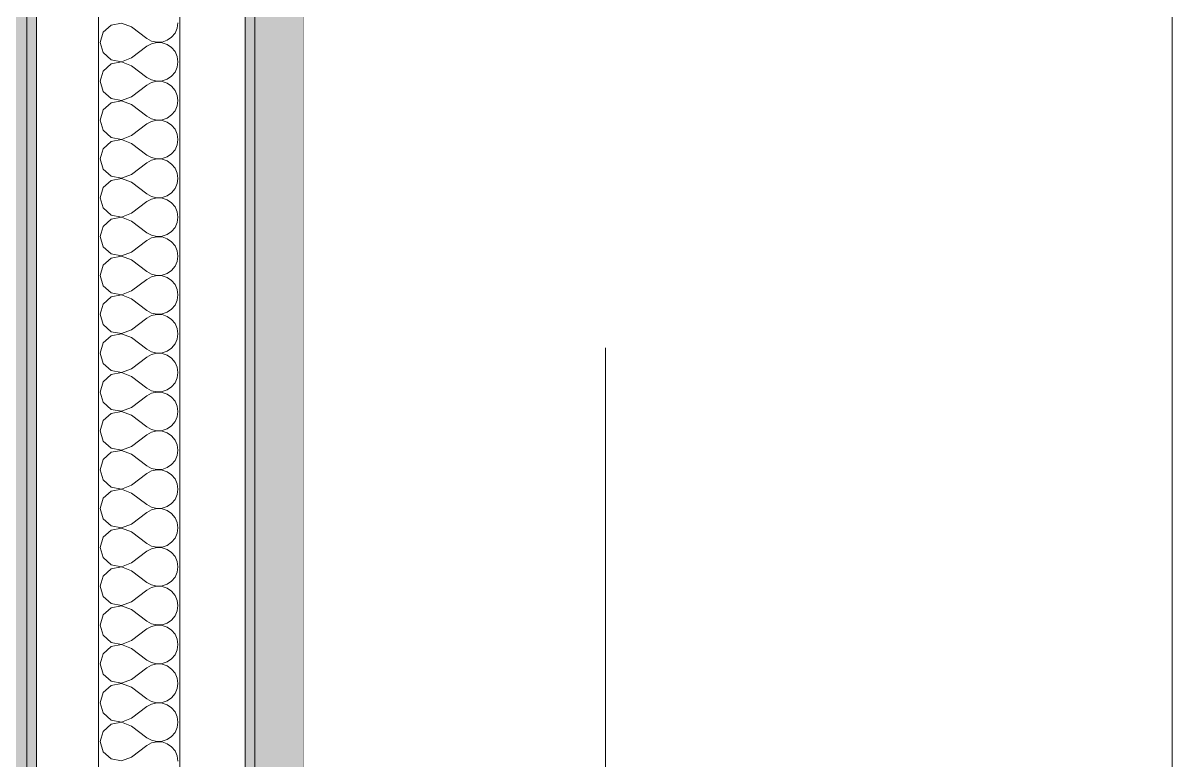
# Model space of a CAD drawing. Header units: millimetres. Extents: x -48147 to 1436659, y -488302 to 18123.
# Drawn here: x 1419576 to 1419928.4, y -477518.5 to -477292.3 of the extents above; entities that cross this region are included whole.
import ezdxf
from ezdxf.enums import TextEntityAlignment as Align

# ---------------------------------------------------------------- set-up
doc = ezdxf.new("R2010")
doc.units = ezdxf.units.MM
doc.header["$MEASUREMENT"] = 0
doc.linetypes.add('Double Dashed', pattern=[546.805537, 264.583325, -105.833328, 70.555556, -105.833328])
doc.linetypes.add('Wipeout_Contour', pattern=[1000, 0, -1000])
for name, color, linetype in [('A-25-M_Wall_Int', 7, 'Continuous'), ('New_A-15-MG_Structural_Grid_Phase_2', 7, 'Continuous'), ('New_A-25-M_Wall_Int', 7, 'Continuous')]:
    doc.layers.add(name, color=color, linetype=linetype)
doc.layers.add('A-25-M_Wall_Int_Pen_No__87', color=8, linetype='Continuous', lineweight=20)
doc.layers.add('New_A-25-M_Wall_Int_Pen_No__1', color=7, linetype='Continuous', lineweight=13)
doc.layers.add('New_A-15-MG_Structural_Grid_Phase_2_Pen_No__222', color=7, linetype='Continuous', lineweight=13, true_color=0x65af33)
doc.layers.add('New_A-25-M_Wall_Int_Pen_No__107', color=7, linetype='Continuous', lineweight=15, true_color=0xa6a6a6)
doc.styles.add('GENERATED_STYLE_2', font='')
doc.styles.get('GENERATED_STYLE_2').set_extended_font_data('Swis721 BT')

# ---------------------------------------------------------------- blocks, each defined once
blk = doc.blocks.new('*X360', base_point=(1424163.9, -483032.8))
at = {"layer": 'New_A-25-M_Wall_Int_Pen_No__107', "linetype": 'Continuous'}
for p, q in [((1419603, -477292.95), (1419600.6, -477295.14)), ((1419606.2, -477292.34), (1419603, -477292.95)), ((1419609.24, -477293.51), (1419606.2, -477292.34)), ((1419609.24, -477293.51), (1419614, -477297.08)), ((1419622.63, -477295.45), (1419623.3, -477293.95)), ((1419623.3, -477293.95), (1419623.52, -477292.32)), ((1419600.6, -477295.14), (1419599.71, -477298.27)), ((1419599.71, -477298.27), (1419600.6, -477301.4)), ((1419614, -477297.08), (1419615.44, -477297.88)), ((1419615.44, -477297.88), (1419617.04, -477298.25)), ((1419617.04, -477298.3), (1419615.44, -477298.67)), ((1419617.04, -477298.25), (1419618.68, -477298.17)), ((1419618.68, -477298.38), (1419617.04, -477298.3)), ((1419618.68, -477298.17), (1419620.23, -477297.64)), ((1419620.23, -477298.9), (1419618.68, -477298.38)), ((1419620.23, -477297.64), (1419621.59, -477296.71)), ((1419621.59, -477296.71), (1419622.63, -477295.45)), ((1419600.6, -477301.4), (1419603, -477303.6)), ((1419609.24, -477303.04), (1419614, -477299.46)), ((1419615.44, -477298.67), (1419614, -477299.46)), ((1419621.59, -477299.83), (1419620.23, -477298.9)), ((1419622.63, -477301.1), (1419621.59, -477299.83)), ((1419623.3, -477302.6), (1419622.63, -477301.1)), ((1419603, -477304.85), (1419600.6, -477307.05)), ((1419603, -477303.6), (1419606.2, -477304.2)), ((1419606.2, -477304.25), (1419603, -477304.85)), ((1419606.2, -477304.2), (1419609.24, -477303.04)), ((1419609.24, -477305.42), (1419606.2, -477304.25)), ((1419609.24, -477305.42), (1419614, -477308.99)), ((1419623.52, -477304.23), (1419623.3, -477302.6)), ((1419623.3, -477305.85), (1419623.52, -477304.23)), ((1419600.6, -477307.05), (1419599.71, -477310.18)), ((1419614, -477308.99), (1419615.44, -477309.78)), ((1419620.23, -477309.55), (1419621.59, -477308.62)), ((1419621.59, -477308.62), (1419622.63, -477307.35)), ((1419622.63, -477307.35), (1419623.3, -477305.85)), ((1419599.71, -477310.18), (1419600.6, -477313.31)), ((1419609.24, -477314.94), (1419614, -477311.37)), ((1419615.44, -477310.57), (1419614, -477311.37)), ((1419615.44, -477309.78), (1419617.04, -477310.15)), ((1419617.04, -477310.2), (1419615.44, -477310.57)), ((1419617.04, -477310.15), (1419618.68, -477310.07)), ((1419618.68, -477310.28), (1419617.04, -477310.2)), ((1419618.68, -477310.07), (1419620.23, -477309.55)), ((1419620.23, -477310.81), (1419618.68, -477310.28)), ((1419621.59, -477311.74), (1419620.23, -477310.81)), ((1419622.63, -477313), (1419621.59, -477311.74)), ((1419600.6, -477313.31), (1419603, -477315.5)), ((1419603, -477315.5), (1419606.2, -477316.11)), ((1419606.2, -477316.15), (1419603, -477316.76)), ((1419606.2, -477316.11), (1419609.24, -477314.94)), ((1419609.24, -477317.32), (1419606.2, -477316.15)), ((1419623.3, -477314.5), (1419622.63, -477313)), ((1419623.52, -477316.13), (1419623.3, -477314.5)), ((1419623.3, -477317.76), (1419623.52, -477316.13)), ((1419600.6, -477318.95), (1419599.71, -477322.08)), ((1419603, -477316.76), (1419600.6, -477318.95)), ((1419609.24, -477317.32), (1419614, -477320.89)), ((1419621.59, -477320.52), (1419622.63, -477319.26)), ((1419622.63, -477319.26), (1419623.3, -477317.76)), ((1419599.71, -477322.08), (1419600.6, -477325.21)), ((1419614, -477320.89), (1419615.44, -477321.69)), ((1419615.44, -477322.48), (1419614, -477323.27)), ((1419615.44, -477321.69), (1419617.04, -477322.06)), ((1419617.04, -477322.11), (1419615.44, -477322.48)), ((1419617.04, -477322.06), (1419618.68, -477321.98)), ((1419618.68, -477322.19), (1419617.04, -477322.11)), ((1419618.68, -477321.98), (1419620.23, -477321.45)), ((1419620.23, -477322.71), (1419618.68, -477322.19)), ((1419620.23, -477321.45), (1419621.59, -477320.52)), ((1419621.59, -477323.64), (1419620.23, -477322.71)), ((1419600.6, -477325.21), (1419603, -477327.41)), ((1419609.24, -477326.84), (1419614, -477323.27)), ((1419622.63, -477324.91), (1419621.59, -477323.64)), ((1419623.3, -477326.41), (1419622.63, -477324.91)), ((1419623.52, -477328.04), (1419623.3, -477326.41)), ((1419603, -477328.66), (1419600.6, -477330.86)), ((1419603, -477327.41), (1419606.2, -477328.01)), ((1419606.2, -477328.06), (1419603, -477328.66)), ((1419606.2, -477328.01), (1419609.24, -477326.84)), ((1419609.24, -477329.23), (1419606.2, -477328.06)), ((1419609.24, -477329.23), (1419614, -477332.8)), ((1419622.63, -477331.16), (1419623.3, -477329.66)), ((1419623.3, -477329.66), (1419623.52, -477328.04)), ((1419600.6, -477330.86), (1419599.71, -477333.99)), ((1419614, -477332.8), (1419615.44, -477333.59)), ((1419615.44, -477333.59), (1419617.04, -477333.96)), ((1419618.68, -477333.88), (1419620.23, -477333.36)), ((1419620.23, -477333.36), (1419621.59, -477332.43)), ((1419621.59, -477332.43), (1419622.63, -477331.16)), ((1419599.71, -477333.99), (1419600.6, -477337.12)), ((1419600.6, -477337.12), (1419603, -477339.31)), ((1419609.24, -477338.75), (1419614, -477335.18)), ((1419615.44, -477334.38), (1419614, -477335.18)), ((1419617.04, -477334.01), (1419615.44, -477334.38)), ((1419617.04, -477333.96), (1419618.68, -477333.88)), ((1419618.68, -477334.09), (1419617.04, -477334.01)), ((1419620.23, -477334.62), (1419618.68, -477334.09)), ((1419621.59, -477335.55), (1419620.23, -477334.62)), ((1419622.63, -477336.81), (1419621.59, -477335.55)), ((1419623.3, -477338.31), (1419622.63, -477336.81)), ((1419603, -477340.57), (1419600.6, -477342.76)), ((1419603, -477339.31), (1419606.2, -477339.92)), ((1419606.2, -477339.96), (1419603, -477340.57)), ((1419606.2, -477339.92), (1419609.24, -477338.75)), ((1419609.24, -477341.13), (1419606.2, -477339.96)), ((1419623.52, -477339.94), (1419623.3, -477338.31)), ((1419623.3, -477341.57), (1419623.52, -477339.94)), ((1419600.6, -477342.76), (1419599.71, -477345.89)), ((1419609.24, -477341.13), (1419614, -477344.7)), ((1419620.23, -477345.26), (1419621.59, -477344.33)), ((1419621.59, -477344.33), (1419622.63, -477343.07)), ((1419622.63, -477343.07), (1419623.3, -477341.57)), ((1419599.71, -477345.89), (1419600.6, -477349.02)), ((1419609.24, -477350.65), (1419614, -477347.08)), ((1419614, -477344.7), (1419615.44, -477345.5)), ((1419615.44, -477346.29), (1419614, -477347.08)), ((1419615.44, -477345.5), (1419617.04, -477345.87)), ((1419617.04, -477345.92), (1419615.44, -477346.29)), ((1419617.04, -477345.87), (1419618.68, -477345.79)), ((1419618.68, -477346), (1419617.04, -477345.92)), ((1419618.68, -477345.79), (1419620.23, -477345.26)), ((1419620.23, -477346.52), (1419618.68, -477346)), ((1419621.59, -477347.45), (1419620.23, -477346.52)), ((1419622.63, -477348.72), (1419621.59, -477347.45)), ((1419600.6, -477349.02), (1419603, -477351.22)), ((1419603, -477351.22), (1419606.2, -477351.82)), ((1419606.2, -477351.82), (1419609.24, -477350.65)), ((1419623.3, -477350.22), (1419622.63, -477348.72)), ((1419623.52, -477351.84), (1419623.3, -477350.22)), ((1419600.6, -477354.67), (1419599.71, -477357.8)), ((1419603, -477352.47), (1419600.6, -477354.67)), ((1419606.2, -477351.87), (1419603, -477352.47)), ((1419609.24, -477353.04), (1419606.2, -477351.87)), ((1419609.24, -477353.04), (1419614, -477356.61)), ((1419621.59, -477356.24), (1419622.63, -477354.97)), ((1419622.63, -477354.97), (1419623.3, -477353.47)), ((1419623.3, -477353.47), (1419623.52, -477351.84)), ((1419599.71, -477357.8), (1419600.6, -477360.93)), ((1419614, -477356.61), (1419615.44, -477357.4)), ((1419615.44, -477358.19), (1419614, -477358.99)), ((1419615.44, -477357.4), (1419617.04, -477357.77)), ((1419617.04, -477357.82), (1419615.44, -477358.19)), ((1419617.04, -477357.77), (1419618.68, -477357.69)), ((1419618.68, -477357.9), (1419617.04, -477357.82)), ((1419618.68, -477357.69), (1419620.23, -477357.17)), ((1419620.23, -477358.43), (1419618.68, -477357.9)), ((1419620.23, -477357.17), (1419621.59, -477356.24)), ((1419621.59, -477359.36), (1419620.23, -477358.43)), ((1419600.6, -477360.93), (1419603, -477363.12)), ((1419609.24, -477362.56), (1419614, -477358.99)), ((1419622.63, -477360.62), (1419621.59, -477359.36)), ((1419623.3, -477362.12), (1419622.63, -477360.62)), ((1419603, -477364.38), (1419600.6, -477366.57)), ((1419603, -477363.12), (1419606.2, -477363.73)), ((1419606.2, -477363.77), (1419603, -477364.38)), ((1419606.2, -477363.73), (1419609.24, -477362.56)), ((1419609.24, -477364.94), (1419606.2, -477363.77)), ((1419609.24, -477364.94), (1419614, -477368.51)), ((1419622.63, -477366.88), (1419623.3, -477365.38)), ((1419623.52, -477363.75), (1419623.3, -477362.12)), ((1419623.3, -477365.38), (1419623.52, -477363.75)), ((1419600.6, -477366.57), (1419599.71, -477369.7)), ((1419614, -477368.51), (1419615.44, -477369.31)), ((1419618.68, -477369.6), (1419620.23, -477369.07)), ((1419620.23, -477369.07), (1419621.59, -477368.14)), ((1419621.59, -477368.14), (1419622.63, -477366.88)), ((1419599.71, -477369.7), (1419600.6, -477372.83)), ((1419609.24, -477374.46), (1419614, -477370.89)), ((1419615.44, -477370.1), (1419614, -477370.89)), ((1419615.44, -477369.31), (1419617.04, -477369.68)), ((1419617.04, -477369.73), (1419615.44, -477370.1)), ((1419617.04, -477369.68), (1419618.68, -477369.6)), ((1419618.68, -477369.81), (1419617.04, -477369.73)), ((1419620.23, -477370.33), (1419618.68, -477369.81)), ((1419621.59, -477371.26), (1419620.23, -477370.33)), ((1419622.63, -477372.52), (1419621.59, -477371.26)), ((1419623.3, -477374.03), (1419622.63, -477372.52)), ((1419600.6, -477372.83), (1419603, -477375.03)), ((1419603, -477375.03), (1419606.2, -477375.63)), ((1419606.2, -477375.68), (1419603, -477376.28)), ((1419606.2, -477375.63), (1419609.24, -477374.46)), ((1419609.24, -477376.84), (1419606.2, -477375.68)), ((1419623.52, -477375.65), (1419623.3, -477374.03)), ((1419623.3, -477377.28), (1419623.52, -477375.65)), ((1419600.6, -477378.48), (1419599.71, -477381.61)), ((1419603, -477376.28), (1419600.6, -477378.48)), ((1419609.24, -477376.84), (1419614, -477380.42)), ((1419621.59, -477380.05), (1419622.63, -477378.78)), ((1419622.63, -477378.78), (1419623.3, -477377.28)), ((1419599.71, -477381.61), (1419600.6, -477384.74)), ((1419609.24, -477386.37), (1419614, -477382.8)), ((1419614, -477380.42), (1419615.44, -477381.21)), ((1419615.44, -477382), (1419614, -477382.8)), ((1419615.44, -477381.21), (1419617.04, -477381.58)), ((1419617.04, -477381.63), (1419615.44, -477382)), ((1419617.04, -477381.58), (1419618.68, -477381.5)), ((1419618.68, -477381.71), (1419617.04, -477381.63)), ((1419618.68, -477381.5), (1419620.23, -477380.98)), ((1419620.23, -477382.23), (1419618.68, -477381.71)), ((1419620.23, -477380.98), (1419621.59, -477380.05)), ((1419621.59, -477383.16), (1419620.23, -477382.23)), ((1419622.63, -477384.43), (1419621.59, -477383.16)), ((1419600.6, -477384.74), (1419603, -477386.93)), ((1419606.2, -477387.53), (1419609.24, -477386.37)), ((1419623.3, -477385.93), (1419622.63, -477384.43)), ((1419623.52, -477387.56), (1419623.3, -477385.93)), ((1419603, -477388.19), (1419600.6, -477390.38)), ((1419603, -477386.93), (1419606.2, -477387.53)), ((1419606.2, -477387.58), (1419603, -477388.19)), ((1419609.24, -477388.75), (1419606.2, -477387.58)), ((1419609.24, -477388.75), (1419614, -477392.32)), ((1419622.63, -477390.69), (1419623.3, -477389.19)), ((1419623.3, -477389.19), (1419623.52, -477387.56)), ((1419600.6, -477390.38), (1419599.71, -477393.51)), ((1419599.71, -477393.51), (1419600.6, -477396.64)), ((1419614, -477392.32), (1419615.44, -477393.12)), ((1419615.44, -477393.12), (1419617.04, -477393.49)), ((1419617.04, -477393.54), (1419615.44, -477393.91)), ((1419617.04, -477393.49), (1419618.68, -477393.41)), ((1419618.68, -477393.61), (1419617.04, -477393.54)), ((1419618.68, -477393.41), (1419620.23, -477392.88)), ((1419620.23, -477394.14), (1419618.68, -477393.61)), ((1419620.23, -477392.88), (1419621.59, -477391.95)), ((1419621.59, -477391.95), (1419622.63, -477390.69)), ((1419600.6, -477396.64), (1419603, -477398.84)), ((1419609.24, -477398.27), (1419614, -477394.7)), ((1419615.44, -477393.91), (1419614, -477394.7)), ((1419621.59, -477395.07), (1419620.23, -477394.14)), ((1419622.63, -477396.33), (1419621.59, -477395.07)), ((1419623.3, -477397.84), (1419622.63, -477396.33)), ((1419603, -477400.09), (1419600.6, -477402.29)), ((1419603, -477398.84), (1419606.2, -477399.44)), ((1419606.2, -477399.49), (1419603, -477400.09)), ((1419606.2, -477399.44), (1419609.24, -477398.27)), ((1419609.24, -477400.65), (1419606.2, -477399.49)), ((1419609.24, -477400.65), (1419614, -477404.23)), ((1419623.52, -477399.46), (1419623.3, -477397.84)), ((1419623.3, -477401.09), (1419623.52, -477399.46)), ((1419600.6, -477402.29), (1419599.71, -477405.42)), ((1419614, -477404.23), (1419615.44, -477405.02)), ((1419620.23, -477404.79), (1419621.59, -477403.86)), ((1419621.59, -477403.86), (1419622.63, -477402.59)), ((1419622.63, -477402.59), (1419623.3, -477401.09)), ((1419599.71, -477405.42), (1419600.6, -477408.55)), ((1419609.24, -477410.18), (1419614, -477406.61)), ((1419615.44, -477405.81), (1419614, -477406.61)), ((1419615.44, -477405.02), (1419617.04, -477405.39)), ((1419617.04, -477405.44), (1419615.44, -477405.81)), ((1419617.04, -477405.39), (1419618.68, -477405.31)), ((1419618.68, -477405.52), (1419617.04, -477405.44)), ((1419618.68, -477405.31), (1419620.23, -477404.79)), ((1419620.23, -477406.04), (1419618.68, -477405.52)), ((1419621.59, -477406.97), (1419620.23, -477406.04)), ((1419622.63, -477408.24), (1419621.59, -477406.97)), ((1419600.6, -477408.55), (1419603, -477410.74)), ((1419603, -477410.74), (1419606.2, -477411.34)), ((1419606.2, -477411.34), (1419609.24, -477410.18)), ((1419623.3, -477409.74), (1419622.63, -477408.24)), ((1419623.52, -477411.37), (1419623.3, -477409.74)), ((1419623.3, -477412.99), (1419623.52, -477411.37)), ((1419600.6, -477414.19), (1419599.71, -477417.32)), ((1419603, -477412), (1419600.6, -477414.19)), ((1419606.2, -477411.39), (1419603, -477412)), ((1419609.24, -477412.56), (1419606.2, -477411.39)), ((1419609.24, -477412.56), (1419614, -477416.13)), ((1419621.59, -477415.76), (1419622.63, -477414.5)), ((1419622.63, -477414.5), (1419623.3, -477412.99)), ((1419599.71, -477417.32), (1419600.6, -477420.45)), ((1419614, -477416.13), (1419615.44, -477416.92)), ((1419615.44, -477417.72), (1419614, -477418.51)), ((1419615.44, -477416.92), (1419617.04, -477417.3)), ((1419617.04, -477417.34), (1419615.44, -477417.72)), ((1419617.04, -477417.3), (1419618.68, -477417.22)), ((1419618.68, -477417.42), (1419617.04, -477417.34)), ((1419618.68, -477417.22), (1419620.23, -477416.69)), ((1419620.23, -477417.95), (1419618.68, -477417.42)), ((1419620.23, -477416.69), (1419621.59, -477415.76)), ((1419621.59, -477418.88), (1419620.23, -477417.95)), ((1419600.6, -477420.45), (1419603, -477422.64)), ((1419609.24, -477422.08), (1419614, -477418.51)), ((1419622.63, -477420.14), (1419621.59, -477418.88)), ((1419623.3, -477421.65), (1419622.63, -477420.14)), ((1419623.52, -477423.27), (1419623.3, -477421.65)), ((1419603, -477423.9), (1419600.6, -477426.1)), ((1419603, -477422.64), (1419606.2, -477423.25)), ((1419606.2, -477423.3), (1419603, -477423.9)), ((1419606.2, -477423.25), (1419609.24, -477422.08)), ((1419609.24, -477424.46), (1419606.2, -477423.3)), ((1419609.24, -477424.46), (1419614, -477428.04)), ((1419622.63, -477426.4), (1419623.3, -477424.9)), ((1419623.3, -477424.9), (1419623.52, -477423.27)), ((1419600.6, -477426.1), (1419599.71, -477429.23)), ((1419614, -477428.04), (1419615.44, -477428.83)), ((1419615.44, -477428.83), (1419617.04, -477429.2)), ((1419618.68, -477429.12), (1419620.23, -477428.6)), ((1419620.23, -477428.6), (1419621.59, -477427.67)), ((1419621.59, -477427.67), (1419622.63, -477426.4)), ((1419599.71, -477429.23), (1419600.6, -477432.35)), ((1419600.6, -477432.35), (1419603, -477434.55)), ((1419609.24, -477433.99), (1419614, -477430.42)), ((1419615.44, -477429.62), (1419614, -477430.42)), ((1419617.04, -477429.25), (1419615.44, -477429.62)), ((1419617.04, -477429.2), (1419618.68, -477429.12)), ((1419618.68, -477429.33), (1419617.04, -477429.25)), ((1419620.23, -477429.85), (1419618.68, -477429.33)), ((1419621.59, -477430.78), (1419620.23, -477429.85)), ((1419622.63, -477432.05), (1419621.59, -477430.78)), ((1419623.3, -477433.55), (1419622.63, -477432.05)), ((1419603, -477435.81), (1419600.6, -477438)), ((1419603, -477434.55), (1419606.2, -477435.15)), ((1419606.2, -477435.2), (1419603, -477435.81)), ((1419606.2, -477435.15), (1419609.24, -477433.99)), ((1419609.24, -477436.37), (1419606.2, -477435.2)), ((1419623.52, -477435.18), (1419623.3, -477433.55)), ((1419623.3, -477436.8), (1419623.52, -477435.18)), ((1419600.6, -477438), (1419599.71, -477441.13)), ((1419609.24, -477436.37), (1419614, -477439.94)), ((1419621.59, -477439.57), (1419622.63, -477438.31)), ((1419622.63, -477438.31), (1419623.3, -477436.8)), ((1419599.71, -477441.13), (1419600.6, -477444.26)), ((1419609.24, -477445.89), (1419614, -477442.32)), ((1419614, -477439.94), (1419615.44, -477440.73)), ((1419615.44, -477441.53), (1419614, -477442.32)), ((1419615.44, -477440.73), (1419617.04, -477441.11)), ((1419617.04, -477441.15), (1419615.44, -477441.53)), ((1419617.04, -477441.11), (1419618.68, -477441.03)), ((1419618.68, -477441.23), (1419617.04, -477441.15)), ((1419618.68, -477441.03), (1419620.23, -477440.5)), ((1419620.23, -477441.76), (1419618.68, -477441.23)), ((1419620.23, -477440.5), (1419621.59, -477439.57)), ((1419621.59, -477442.69), (1419620.23, -477441.76)), ((1419622.63, -477443.95), (1419621.59, -477442.69)), ((1419600.6, -477444.26), (1419603, -477446.45)), ((1419603, -477446.45), (1419606.2, -477447.06)), ((1419606.2, -477447.06), (1419609.24, -477445.89)), ((1419623.3, -477445.46), (1419622.63, -477443.95)), ((1419623.52, -477447.08), (1419623.3, -477445.46)), ((1419600.6, -477449.91), (1419599.71, -477453.04)), ((1419603, -477447.71), (1419600.6, -477449.91)), ((1419606.2, -477447.11), (1419603, -477447.71)), ((1419609.24, -477448.27), (1419606.2, -477447.11)), ((1419609.24, -477448.27), (1419614, -477451.84)), ((1419622.63, -477450.21), (1419623.3, -477448.71)), ((1419623.3, -477448.71), (1419623.52, -477447.08)), ((1419599.71, -477453.04), (1419600.6, -477456.16)), ((1419614, -477451.84), (1419615.44, -477452.64)), ((1419615.44, -477453.43), (1419614, -477454.23)), ((1419615.44, -477452.64), (1419617.04, -477453.01)), ((1419617.04, -477453.06), (1419615.44, -477453.43)), ((1419617.04, -477453.01), (1419618.68, -477452.93)), ((1419618.68, -477453.14), (1419617.04, -477453.06)), ((1419618.68, -477452.93), (1419620.23, -477452.41)), ((1419620.23, -477453.66), (1419618.68, -477453.14)), ((1419620.23, -477452.41), (1419621.59, -477451.48)), ((1419621.59, -477451.48), (1419622.63, -477450.21)), ((1419600.6, -477456.16), (1419603, -477458.36)), ((1419609.24, -477457.8), (1419614, -477454.23)), ((1419621.59, -477454.59), (1419620.23, -477453.66)), ((1419622.63, -477455.86), (1419621.59, -477454.59)), ((1419623.3, -477457.36), (1419622.63, -477455.86)), ((1419603, -477459.62), (1419600.6, -477461.81)), ((1419603, -477458.36), (1419606.2, -477458.96)), ((1419606.2, -477459.01), (1419603, -477459.62)), ((1419606.2, -477458.96), (1419609.24, -477457.8)), ((1419609.24, -477460.18), (1419606.2, -477459.01)), ((1419609.24, -477460.18), (1419614, -477463.75)), ((1419622.63, -477462.12), (1419623.3, -477460.61)), ((1419623.52, -477458.99), (1419623.3, -477457.36)), ((1419623.3, -477460.61), (1419623.52, -477458.99)), ((1419600.6, -477461.81), (1419599.71, -477464.94)), ((1419614, -477463.75), (1419615.44, -477464.54)), ((1419620.23, -477464.31), (1419621.59, -477463.38)), ((1419621.59, -477463.38), (1419622.63, -477462.12)), ((1419599.71, -477464.94), (1419600.6, -477468.07)), ((1419609.24, -477469.7), (1419614, -477466.13)), ((1419615.44, -477465.34), (1419614, -477466.13)), ((1419615.44, -477464.54), (1419617.04, -477464.92)), ((1419617.04, -477464.96), (1419615.44, -477465.34)), ((1419617.04, -477464.92), (1419618.68, -477464.84)), ((1419618.68, -477465.04), (1419617.04, -477464.96)), ((1419618.68, -477464.84), (1419620.23, -477464.31)), ((1419620.23, -477465.57), (1419618.68, -477465.04)), ((1419621.59, -477466.5), (1419620.23, -477465.57)), ((1419622.63, -477467.76), (1419621.59, -477466.5)), ((1419600.6, -477468.07), (1419603, -477470.26)), ((1419603, -477470.26), (1419606.2, -477470.87)), ((1419606.2, -477470.92), (1419603, -477471.52)), ((1419606.2, -477470.87), (1419609.24, -477469.7)), ((1419609.24, -477472.08), (1419606.2, -477470.92)), ((1419623.3, -477469.27), (1419622.63, -477467.76)), ((1419623.52, -477470.89), (1419623.3, -477469.27)), ((1419623.3, -477472.52), (1419623.52, -477470.89)), ((1419600.6, -477473.72), (1419599.71, -477476.84)), ((1419603, -477471.52), (1419600.6, -477473.72)), ((1419609.24, -477472.08), (1419614, -477475.65)), ((1419621.59, -477475.29), (1419622.63, -477474.02)), ((1419622.63, -477474.02), (1419623.3, -477472.52)), ((1419599.71, -477476.84), (1419600.6, -477479.97)), ((1419609.24, -477481.61), (1419614, -477478.04)), ((1419614, -477475.65), (1419615.44, -477476.45)), ((1419615.44, -477477.24), (1419614, -477478.04)), ((1419615.44, -477476.45), (1419617.04, -477476.82)), ((1419617.04, -477476.87), (1419615.44, -477477.24)), ((1419617.04, -477476.82), (1419618.68, -477476.74)), ((1419618.68, -477476.95), (1419617.04, -477476.87)), ((1419618.68, -477476.74), (1419620.23, -477476.22)), ((1419620.23, -477477.47), (1419618.68, -477476.95)), ((1419620.23, -477476.22), (1419621.59, -477475.29)), ((1419621.59, -477478.4), (1419620.23, -477477.47)), ((1419600.6, -477479.97), (1419603, -477482.17)), ((1419606.2, -477482.77), (1419609.24, -477481.61)), ((1419622.63, -477479.67), (1419621.59, -477478.4)), ((1419623.3, -477481.17), (1419622.63, -477479.67)), ((1419623.52, -477482.8), (1419623.3, -477481.17)), ((1419603, -477483.43), (1419600.6, -477485.62)), ((1419603, -477482.17), (1419606.2, -477482.77)), ((1419606.2, -477482.82), (1419603, -477483.43)), ((1419609.24, -477483.99), (1419606.2, -477482.82)), ((1419609.24, -477483.99), (1419614, -477487.56)), ((1419622.63, -477485.93), (1419623.3, -477484.42)), ((1419623.3, -477484.42), (1419623.52, -477482.8)), ((1419600.6, -477485.62), (1419599.71, -477488.75)), ((1419599.71, -477488.75), (1419600.6, -477491.88)), ((1419614, -477487.56), (1419615.44, -477488.35)), ((1419615.44, -477488.35), (1419617.04, -477488.73)), ((1419617.04, -477488.77), (1419615.44, -477489.15)), ((1419617.04, -477488.73), (1419618.68, -477488.65)), ((1419618.68, -477488.85), (1419617.04, -477488.77)), ((1419618.68, -477488.65), (1419620.23, -477488.12)), ((1419620.23, -477489.38), (1419618.68, -477488.85)), ((1419620.23, -477488.12), (1419621.59, -477487.19)), ((1419621.59, -477487.19), (1419622.63, -477485.93)), ((1419600.6, -477491.88), (1419603, -477494.07)), ((1419609.24, -477493.51), (1419614, -477489.94)), ((1419615.44, -477489.15), (1419614, -477489.94)), ((1419621.59, -477490.31), (1419620.23, -477489.38)), ((1419622.63, -477491.57), (1419621.59, -477490.31)), ((1419623.3, -477493.08), (1419622.63, -477491.57)), ((1419603, -477495.33), (1419600.6, -477497.52)), ((1419603, -477494.07), (1419606.2, -477494.68)), ((1419606.2, -477494.73), (1419603, -477495.33)), ((1419606.2, -477494.68), (1419609.24, -477493.51)), ((1419609.24, -477495.89), (1419606.2, -477494.73)), ((1419609.24, -477495.89), (1419614, -477499.46)), ((1419623.52, -477494.7), (1419623.3, -477493.08)), ((1419623.3, -477496.33), (1419623.52, -477494.7)), ((1419600.6, -477497.52), (1419599.71, -477500.65)), ((1419614, -477499.46), (1419615.44, -477500.26)), ((1419620.23, -477500.03), (1419621.59, -477499.1)), ((1419621.59, -477499.1), (1419622.63, -477497.83)), ((1419622.63, -477497.83), (1419623.3, -477496.33)), ((1419599.71, -477500.65), (1419600.6, -477503.78)), ((1419609.24, -477505.42), (1419614, -477501.84)), ((1419615.44, -477501.05), (1419614, -477501.84)), ((1419615.44, -477500.26), (1419617.04, -477500.63)), ((1419617.04, -477500.68), (1419615.44, -477501.05)), ((1419617.04, -477500.63), (1419618.68, -477500.55)), ((1419618.68, -477500.76), (1419617.04, -477500.68)), ((1419618.68, -477500.55), (1419620.23, -477500.03)), ((1419620.23, -477501.28), (1419618.68, -477500.76)), ((1419621.59, -477502.21), (1419620.23, -477501.28)), ((1419622.63, -477503.48), (1419621.59, -477502.21)), ((1419600.6, -477503.78), (1419603, -477505.98)), ((1419603, -477505.98), (1419606.2, -477506.58)), ((1419606.2, -477506.58), (1419609.24, -477505.42)), ((1419623.3, -477504.98), (1419622.63, -477503.48)), ((1419623.52, -477506.61), (1419623.3, -477504.98)), ((1419600.6, -477509.43), (1419599.71, -477512.56)), ((1419603, -477507.23), (1419600.6, -477509.43)), ((1419606.2, -477506.63), (1419603, -477507.23)), ((1419609.24, -477507.8), (1419606.2, -477506.63)), ((1419609.24, -477507.8), (1419614, -477511.37)), ((1419621.59, -477511), (1419622.63, -477509.74)), ((1419622.63, -477509.74), (1419623.3, -477508.23)), ((1419623.3, -477508.23), (1419623.52, -477506.61)), ((1419599.71, -477512.56), (1419600.6, -477515.69)), ((1419614, -477511.37), (1419615.44, -477512.16)), ((1419615.44, -477512.95), (1419614, -477513.75)), ((1419615.44, -477512.16), (1419617.04, -477512.53)), ((1419617.04, -477512.58), (1419615.44, -477512.95)), ((1419617.04, -477512.53), (1419618.68, -477512.46)), ((1419618.68, -477512.66), (1419617.04, -477512.58)), ((1419618.68, -477512.46), (1419620.23, -477511.93)), ((1419620.23, -477513.19), (1419618.68, -477512.66)), ((1419620.23, -477511.93), (1419621.59, -477511)), ((1419621.59, -477514.12), (1419620.23, -477513.19)), ((1419600.6, -477515.69), (1419603, -477517.88)), ((1419609.24, -477517.32), (1419614, -477513.75)), ((1419622.63, -477515.38), (1419621.59, -477514.12)), ((1419623.3, -477516.88), (1419622.63, -477515.38)), ((1419623.52, -477518.51), (1419623.3, -477516.88)), ((1419603, -477517.88), (1419606.2, -477518.49)), ((1419606.2, -477518.49), (1419609.24, -477517.32))]:
    blk.add_line(p, q, dxfattribs=at)
blk = doc.blocks.new('Section Elem_332_2', base_point=(1424163.9, -483032.8))
at = {"layer": 'New_A-25-M_Wall_Int_Pen_No__107', "linetype": 'Continuous'}
for points in [[(1419562.12, -475382.8), (1419562.12, -478982.8), (1419577.12, -478982.8), (1419577.12, -475382.8)], [(1419647.12, -478982.8), (1419662.12, -478982.8), (1419662.12, -475382.8), (1419647.12, -475382.8)]]:
    blk.add_hatch(color=256, dxfattribs=at).paths.add_polyline_path(points)
at = {"layer": 'New_A-25-M_Wall_Int_Pen_No__107', "linetype": 'Continuous', "lineweight": 0, "true_color": 0x535353}
blk.add_hatch(color=251, dxfattribs=at).paths.add_polyline_path([(1419644.12, -478982.8), (1419647.12, -478982.8), (1419647.12, -475382.8), (1419644.12, -475382.8)])
at = {"layer": 'New_A-25-M_Wall_Int_Pen_No__1', "linetype": 'Continuous'}
for p, q in [((1419577.12, -475382.8), (1419577.12, -478982.8)), ((1419647.12, -475382.8), (1419647.12, -478982.8)), ((1419662.12, -476007.8), (1419662.12, -478982.8))]:
    blk.add_line(p, q, dxfattribs=at)
at = {"color": 254, "linetype": 'Wipeout_Contour', "lineweight": 0, "ltscale": 5990749.355573635}
blk.add_wipeout([(1419624.12, -478982.8), (1419644.12, -478982.8), (1419644.12, -475382.8), (1419624.12, -475382.8)], dxfattribs=at).dxf.layer = 'New_A-25-M_Wall_Int'
at = {"layer": 'New_A-25-M_Wall_Int_Pen_No__1', "linetype": 'Continuous'}
blk.add_line((1419644.12, -475382.8), (1419644.12, -478982.8), dxfattribs=at)
at = {"color": 254, "linetype": 'Wipeout_Contour', "lineweight": 0, "ltscale": 5990664.046063169}
blk.add_wipeout([(1419599.12, -478982.8), (1419624.12, -478982.8), (1419624.12, -475382.8), (1419599.12, -475382.8)], dxfattribs=at).dxf.layer = 'New_A-25-M_Wall_Int'
at = {"layer": 'New_A-25-M_Wall_Int_Pen_No__1', "linetype": 'Continuous'}
blk.add_line((1419624.12, -475382.8), (1419624.12, -478982.8), dxfattribs=at)
at = {"layer": 'New_A-25-M_Wall_Int'}
blk.add_blockref('*X360', (1424163.9, -483032.8), dxfattribs=at)
at = {"color": 254, "linetype": 'Wipeout_Contour', "lineweight": 0, "ltscale": 5990580.632433724}
blk.add_wipeout([(1419580.12, -478982.8), (1419599.12, -478982.8), (1419599.12, -475382.8), (1419580.12, -475382.8)], dxfattribs=at).dxf.layer = 'New_A-25-M_Wall_Int'
at = {"layer": 'New_A-25-M_Wall_Int_Pen_No__107', "linetype": 'Continuous', "lineweight": 0, "true_color": 0x535353}
blk.add_hatch(color=251, dxfattribs=at).paths.add_polyline_path([(1419577.12, -478982.8), (1419580.12, -478982.8), (1419580.12, -475382.8), (1419577.12, -475382.8)])
at = {"layer": 'New_A-25-M_Wall_Int_Pen_No__1', "linetype": 'Continuous'}
for p, q in [((1419580.12, -475382.8), (1419580.12, -478982.8)), ((1419599.12, -475382.8), (1419599.12, -478982.8))]:
    blk.add_line(p, q, dxfattribs=at)
blk = doc.blocks.new('Section Elem_406_2', base_point=(1424163.9, -483032.8))
at = {"color": 254, "linetype": 'Wipeout_Contour', "lineweight": 0, "ltscale": 5992233.927010693}
blk.add_wipeout([(1419928.44, -476007.8), (1419913.44, -476007.8), (1419913.44, -478982.8), (1419928.44, -478982.8)], dxfattribs=at).dxf.layer = 'A-25-M_Wall_Int'
at = {"layer": 'A-25-M_Wall_Int_Pen_No__87', "linetype": 'Continuous'}
blk.add_line((1419928.44, -476007.8), (1419928.44, -478982.8), dxfattribs=at)
blk = doc.blocks.new('Section Elem_407_2', base_point=(1424163.9, -483032.8))
at = {"color": 254, "linetype": 'Wipeout_Contour', "lineweight": 0, "ltscale": 5991729.077195933}
blk.add_wipeout([(1419662.12, -476007.8), (1419662.12, -478982.8), (1419913.44, -478982.8), (1419913.44, -476007.8)], dxfattribs=at).dxf.layer = 'A-25-M_Wall_Int'
blk = doc.blocks.new('Standard grid marker[3]_2', base_point=(1419754.62, -461628.17))
at = {"layer": 'New_A-15-MG_Structural_Grid_Phase_2_Pen_No__222', "linetype": 'Double Dashed'}
blk.add_line((1419754.62, -462628.17), (1419754.62, -486032.8), dxfattribs=at)
at = {"layer": 'New_A-15-MG_Structural_Grid_Phase_2_Pen_No__222', "style": 'GENERATED_STYLE_2'}
for tag, p in [('AC_MarkerText_1_0', (1419754.62, -461357.58)), ('AC_MarkerText_1_1', (1419754.62, -487262.21))]:
    blk.add_attdef(tag, text='', height=175, rotation=360, dxfattribs=at).set_placement(p, align=Align.MIDDLE_CENTER)

msp = doc.modelspace()

# ---------------------------------------------------------------- block references
at = {"layer": 'A-25-M_Wall_Int'}
msp.add_blockref('Section Elem_406_2', (1424163.9, -483032.8), dxfattribs=at)
at = {"layer": 'New_A-25-M_Wall_Int'}
msp.add_blockref('Section Elem_332_2', (1424163.9, -483032.8), dxfattribs=at)

# ---------------------------------------------------------------- next in the draw order: block references
at = {"layer": 'A-25-M_Wall_Int'}
msp.add_blockref('Section Elem_407_2', (1424163.9, -483032.8), dxfattribs=at)

# ---------------------------------------------------------------- next in the draw order: block references
at = {"layer": 'New_A-15-MG_Structural_Grid_Phase_2', "color": 8, "linetype": 'Continuous', "lineweight": 15}
msp.add_blockref('Standard grid marker[3]_2', (1419754.62, -461628.17), dxfattribs=at)

doc.saveas('drawing.dxf')
